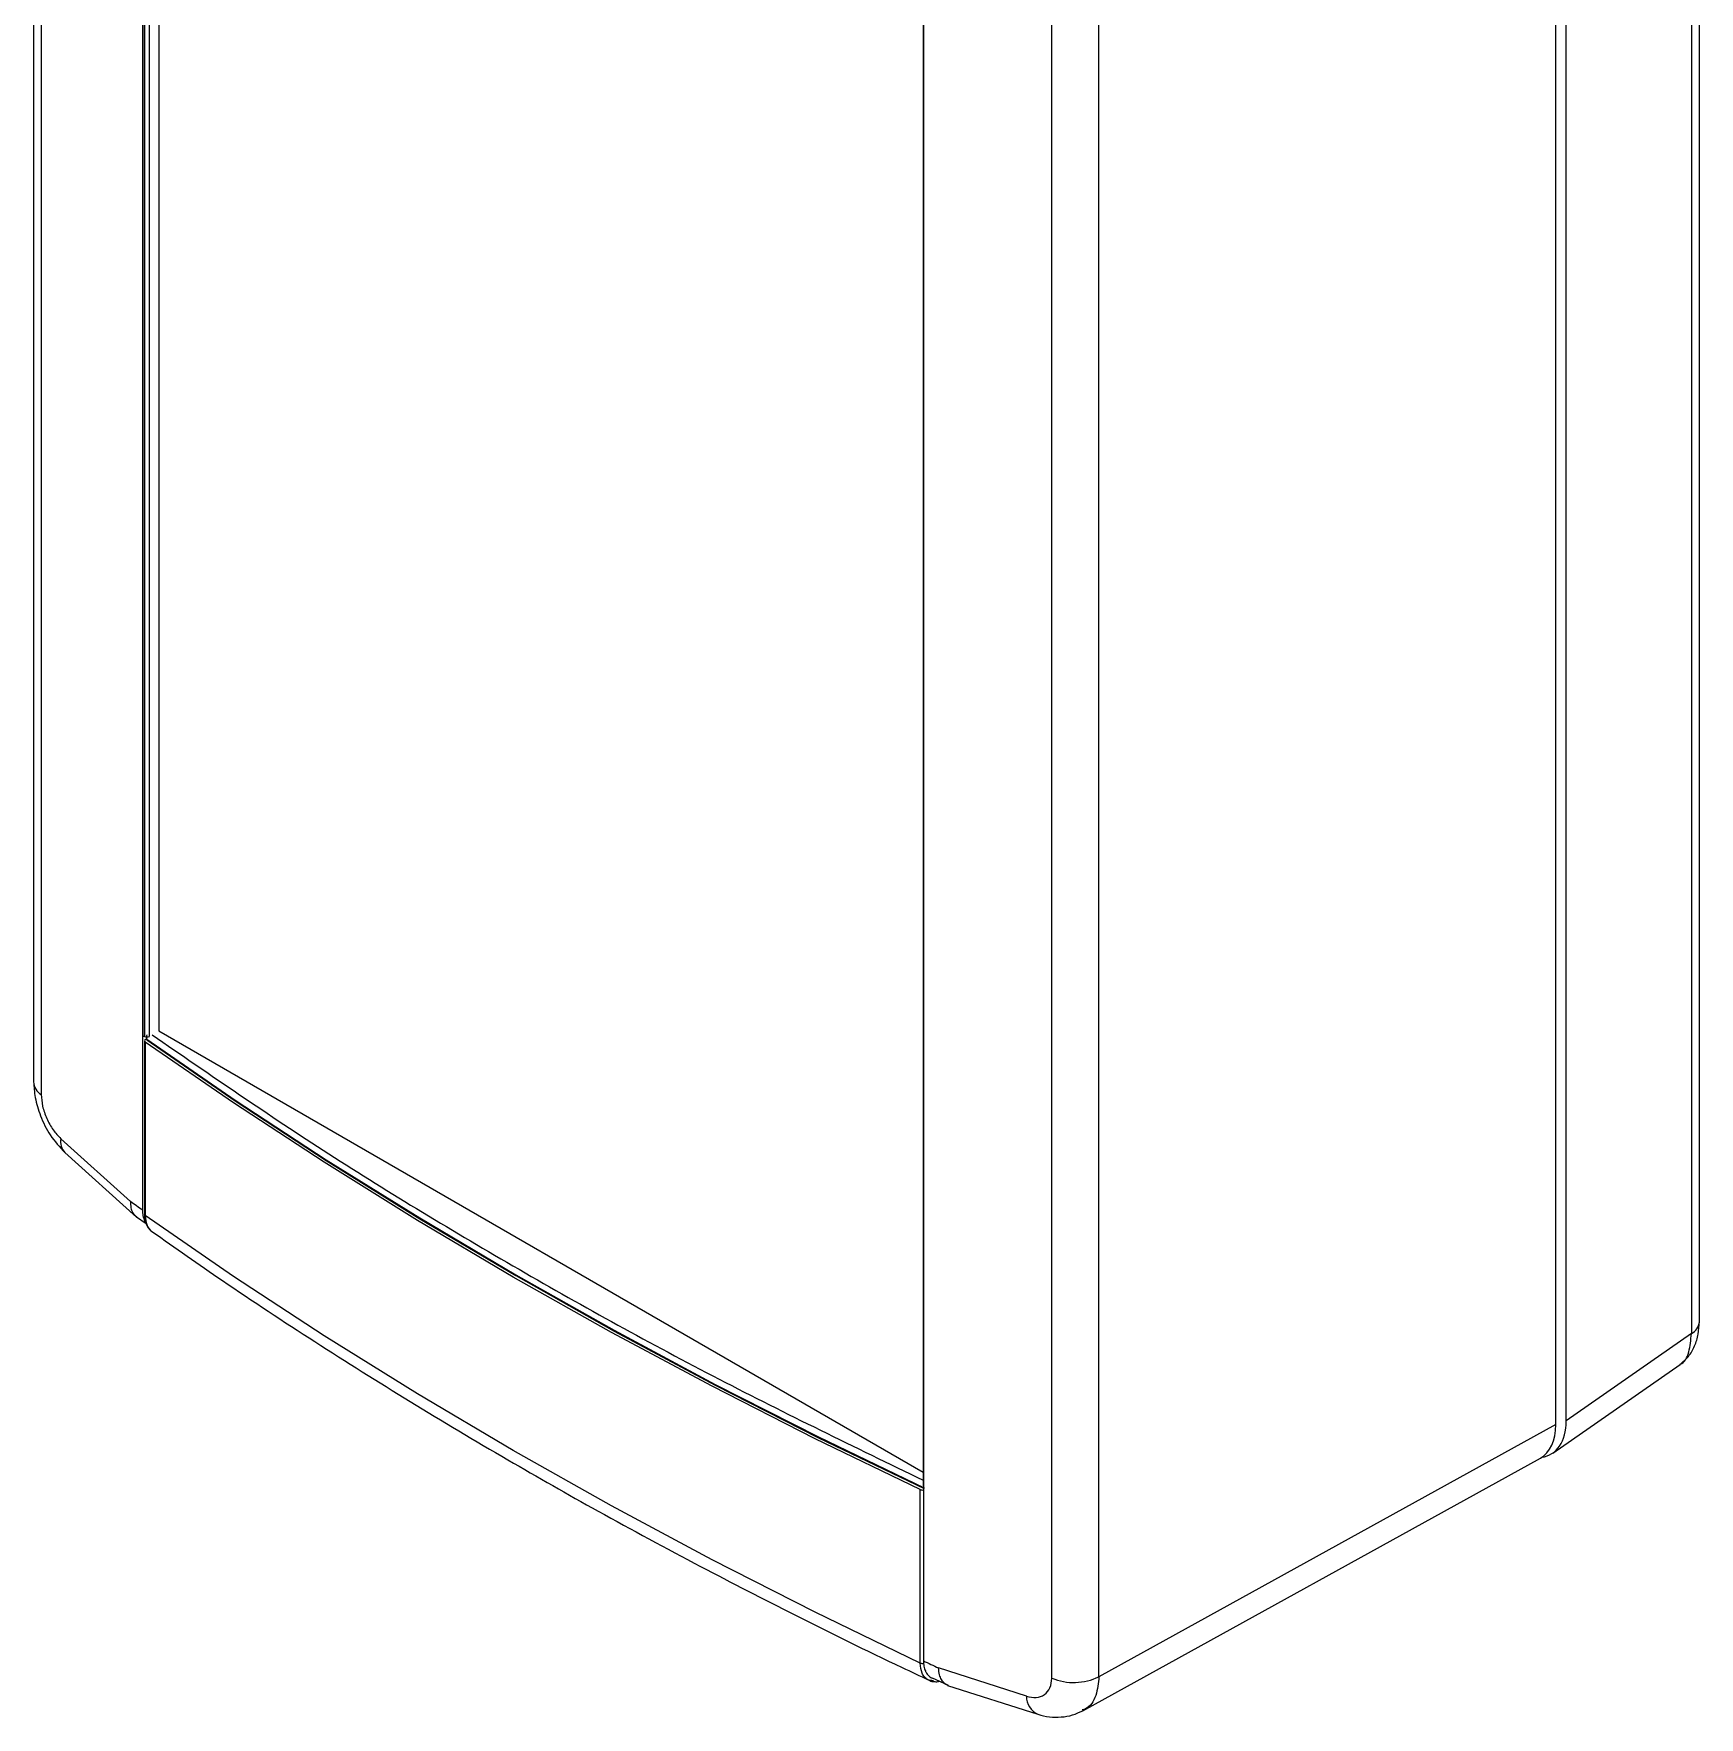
# Model space of a CAD drawing. Header units: millimetres. Extents: x 15 to 1184, y 5 to 836.
# Drawn here: x 724.8 to 908.2, y 465.2 to 650.6 of the extents above; entities that cross this region are included whole.
import ezdxf

# ---------------------------------------------------------------- set-up
doc = ezdxf.new("R2010")
doc.units = ezdxf.units.MM

msp = doc.modelspace()

# ---------------------------------------------------------------- linework, layer by layer
at = {"color": 7, "linetype": 'Continuous', "lineweight": 15}
for p, q in [((724.8, 770.25), (724.8, 535.2)), ((725.63, 768.85), (725.63, 533.8)), ((736.81, 521.08), (736.81, 746.02)), ((736.96, 745.91), (736.96, 540.22)), ((738.58, 744.77), (738.58, 540.81)), ((908.25, 508.79), (908.25, 742.41)), ((907.37, 741.09), (907.37, 507.48)), ((893.58, 497.87), (893.58, 733.02)), ((892.45, 497.46), (892.45, 732.12)), ((822.79, 715.59), (822.79, 471.45)), ((836.94, 469.54), (836.94, 704.59)), ((842.13, 469.7), (842.13, 704.74)), ((822.76, 696.8), (822.76, 490.8)), ((736.96, 540.22), (736.82, 540.14)), ((736.82, 520.78), (736.82, 540.14)), ((736.96, 540.22), (737.01, 540.2)), ((737, 539.73), (737, 520.62)), ((737.09, 539.58), (737.09, 520.47)), ((737.11, 539.88), (737.25, 539.97)), ((737.26, 539.91), (737.26, 539.83)), ((738.58, 540.81), (822.76, 492.22)), ((727.79, 528.94), (735.46, 522.04)), ((728.24, 527.41), (736.13, 520.31)), ((736.14, 520.32), (737.18, 519.6)), ((907.37, 507.48), (893.58, 497.87)), ((892.12, 494.33), (906.12, 504.09)), ((892.45, 497.46), (842.13, 469.7)), ((840.34, 465.96), (890.75, 493.77)), ((822.44, 471.2), (822.44, 490.31)), ((823.77, 469.57), (825.45, 468.79)), ((834.13, 467.55), (824.45, 470.67)), ((825.46, 468.75), (835.4, 465.56))]:
    msp.add_line(p, q, dxfattribs=at)
at = {"color": 8, "linetype": 'Continuous', "lineweight": 15}
for p, q in [((737.01, 745.87), (737.01, 540.2)), ((737.55, 540.23), (737.55, 745.49))]:
    msp.add_line(p, q, dxfattribs=at)
at = {"color": 7, "linetype": 'Continuous', "lineweight": 15, "flags": 128}
for points in [[(822.44, 490.31), (810.86, 495.91), (799.52, 501.68), (788.44, 507.61), (777.62, 513.7), (767.07, 519.95), (756.79, 526.35), (746.8, 532.89), (737.09, 539.58)], [(737.26, 539.91), (746.99, 533.2), (757.01, 526.63), (767.32, 520.21), (777.9, 513.95), (788.75, 507.84), (799.87, 501.89), (811.25, 496.1), (822.87, 490.49)], [(737.26, 539.83), (746.99, 533.12), (757.01, 526.55), (767.32, 520.13), (777.9, 513.87), (788.75, 507.76), (799.87, 501.81), (811.25, 496.02), (822.87, 490.41)], [(822.44, 471.2), (810.86, 476.8), (799.52, 482.57), (788.44, 488.5), (777.62, 494.6), (767.07, 500.84), (756.79, 507.24), (746.8, 513.78), (737.09, 520.47)], [(822.79, 471.45), (823, 471.35), (823.21, 471.25), (823.41, 471.15), (823.62, 471.06), (823.83, 470.96), (824.04, 470.86), (824.25, 470.76), (824.45, 470.67)]]:
    msp.add_lwpolyline(points, dxfattribs=at)
at = {"color": 7, "linetype": 'Continuous', "lineweight": 15}
for centre, radius, start, end in [((737.18, 539.73), 0.169, 111.8277, 240.7778), ((1014.77, 913.56), 480.93, 234.4959, 234.6929), ((822.69, 490.89), 0.635, 246.5098, 278.8636), ((839.36, 475.33), 6.27, 247.3111, 296.1767)]:
    msp.add_arc(centre, radius, start, end, dxfattribs=at)
at = {"color": 8, "linetype": 'Continuous', "lineweight": 15}
for centre, radius, start, end in [((726.59, 535.31), 1.8, 183.4561, 237.4018), ((729.48, 528.61), 1.72, 168.932, 224.0365), ((737.19, 520.63), 0.184, 183.9585, 239.4145), ((906.62, 508.93), 1.64, 297.5672, 355.1894), ((822.7, 471.79), 0.636, 246.5157, 279.9882), ((836.33, 467.55), 2.2, 179.8916, 244.7869)]:
    msp.add_arc(centre, radius, start, end, dxfattribs=at)
at = {"color": 7, "linetype": 'Continuous', "lineweight": 15}
for centre, major_axis, ratio, start_param, end_param in [((737.29, 540.39), (0.399, 0.033), 0.625176, 3.875055, 5.358584), ((886.79, 500.73), (-4, 6.93), 0.577434, 3.130221, 3.92678), ((887.92, 501.15), (-4.01, 6.94), 0.575996, 2.907698, 3.925555), ((823.16, 490.82), (0.399, 0.033), 0.625176, 3.089656, 3.51074)]:
    msp.add_ellipse(centre, major_axis=major_axis, ratio=ratio, start_param=start_param, end_param=end_param, dxfattribs=at)
for points, knots in [([(737.27, 540.37), (737.26, 540.34), (737.22, 540.27), (737.21, 540.1), (737.24, 539.99), (737.26, 539.91)], [0, 0, 0, 0, 0.225562, 0.501279, 1, 1, 1, 1]), ([(724.8, 535.2), (724.84, 534.63), (724.91, 533.41), (725.53, 531.37), (726.62, 529.17), (727.68, 528.02), (728.24, 527.41)], [0, 0, 0, 0, 0.208044, 0.441079, 0.703088, 1, 1, 1, 1]), ([(725.63, 533.8), (725.66, 533.38), (725.72, 532.54), (726.21, 531.15), (726.92, 529.86), (727.5, 529.25), (727.79, 528.94)], [0, 0, 0, 0, 0.250125, 0.499999, 0.749954, 1, 1, 1, 1]), ([(735.46, 522.04), (735.47, 521.8), (735.48, 521.34), (735.69, 520.73), (735.99, 520.48), (736.16, 520.34)], [0, 0, 0, 0, 0.331699, 0.620646, 1, 1, 1, 1]), ([(736.82, 520.78), (736.82, 520.83), (736.81, 520.93), (736.81, 521.03), (736.81, 521.08)], [0, 0, 0, 0, 0.499419, 1, 1, 1, 1]), ([(737.14, 519.74), (737.09, 519.82), (737, 519.98), (736.92, 520.22), (736.86, 520.48), (736.84, 520.66), (736.82, 520.78)], [0, 0, 0, 0, 0.273025, 0.559655, 0.703811, 1, 1, 1, 1]), ([(737, 520.62), (737.01, 520.42), (737.03, 520.01), (737.2, 519.48), (737.45, 519.03), (737.69, 518.82), (737.81, 518.72)], [0, 0, 0, 0, 0.246793, 0.496453, 0.747112, 1, 1, 1, 1]), ([(737.09, 520.47), (737.13, 520.08), (737.2, 519.48), (737.52, 518.95), (737.73, 518.79), (737.83, 518.73)], [0, 0, 0, 0, 0.519376, 0.791213, 1, 1, 1, 1]), ([(737.83, 518.73), (740.4, 516.92), (746.25, 512.81), (755.73, 506.57), (766.21, 499.98), (776.62, 493.77), (787.29, 487.71), (797.82, 482.02), (809, 476.28), (817.4, 472.12), (822.42, 469.79), (823.41, 469.33)], [0, 0, 0, 0, 0.100169, 0.227846, 0.355607, 0.483453, 0.59826, 0.725921, 0.84071, 0.96854, 1, 1, 1, 1]), ([(906.11, 504.08), (906.44, 504.36), (907.09, 504.9), (907.75, 506.07), (908.17, 507.38), (908.22, 508.33), (908.25, 508.8)], [0, 0, 0, 0, 0.26384, 0.521282, 0.766862, 1, 1, 1, 1]), ([(822.79, 471.45), (822.79, 471.39), (822.79, 471.29), (822.8, 471.19), (822.8, 471.14)], [0, 0, 0, 0, 0.499419, 1, 1, 1, 1]), ([(822.8, 471.14), (822.82, 471.04), (822.84, 470.85), (822.91, 470.58), (822.99, 470.37), (823.08, 470.18), (823.21, 469.98), (823.39, 469.78), (823.58, 469.64), (823.71, 469.58), (823.76, 469.55)], [0, 0, 0, 0, 0.1304296, 0.2599636, 0.3881996, 0.4521309, 0.6017877, 0.7524335, 0.9040827, 1, 1, 1, 1]), ([(823.38, 469.32), (823.53, 469.25), (823.7, 469.17), (823.9, 469.17), (823.93, 469.17)], [0, 0, 0, 0, 0.886967, 1, 1, 1, 1]), ([(823.93, 469.17), (824.08, 469.16), (824.28, 469.13), (824.5, 469.19), (824.56, 469.2)], [0, 0, 0, 0, 0.738688, 1, 1, 1, 1]), ([(825.57, 468.73), (825.49, 468.76), (825.17, 468.85), (824.82, 469.27), (824.54, 469.92), (824.48, 470.41), (824.45, 470.67)], [0, 0, 0, 0, 0.1353955, 0.4977931, 0.7315959, 1, 1, 1, 1]), ([(834.13, 467.55), (834.51, 467.47), (835.26, 467.32), (836.17, 467.67), (836.81, 468.41), (836.9, 469.16), (836.94, 469.54)], [0, 0, 0, 0, 0.2500459, 0.5000008, 0.7498754, 1, 1, 1, 1]), ([(835.4, 465.56), (835.82, 465.45), (836.68, 465.23), (837.98, 465.23), (839.23, 465.44), (839.97, 465.79), (840.34, 465.96)], [0, 0, 0, 0, 0.244657, 0.494001, 0.746603, 1, 1, 1, 1])]:
    msp.add_open_spline(points, degree=3, knots=knots, dxfattribs=at)
at = {"color": 8, "linetype": 'Continuous', "lineweight": 15}
for points, knots in [([(737.84, 540.38), (744.25, 535.97), (757.17, 527.08), (778.1, 514.47), (799.88, 502.43), (815.2, 495), (822.76, 491.34)], [0, 0, 0, 0, 0.248408, 0.501186, 0.75396, 1, 1, 1, 1]), ([(906.11, 504.1), (906.12, 504.11), (906.63, 504.25), (907.19, 505.36), (907.31, 506.78), (907.37, 507.48)], [0, 0, 0, 0, 0.018784, 0.516673, 1, 1, 1, 1]), ([(823.89, 469.25), (823.68, 469.27), (823.29, 469.3), (822.91, 469.66), (822.54, 470.2), (822.48, 470.81), (822.44, 471.2)], [0, 0, 0, 0, 0.243472, 0.440831, 0.63294, 1, 1, 1, 1]), ([(842.13, 469.7), (842.05, 468.99), (841.89, 467.52), (841.12, 466.29), (840.41, 466.07), (840.29, 466.04)], [0, 0, 0, 0, 0.439073, 0.902832, 1, 1, 1, 1])]:
    msp.add_open_spline(points, degree=3, knots=knots, dxfattribs=at)

doc.saveas('drawing.dxf')
